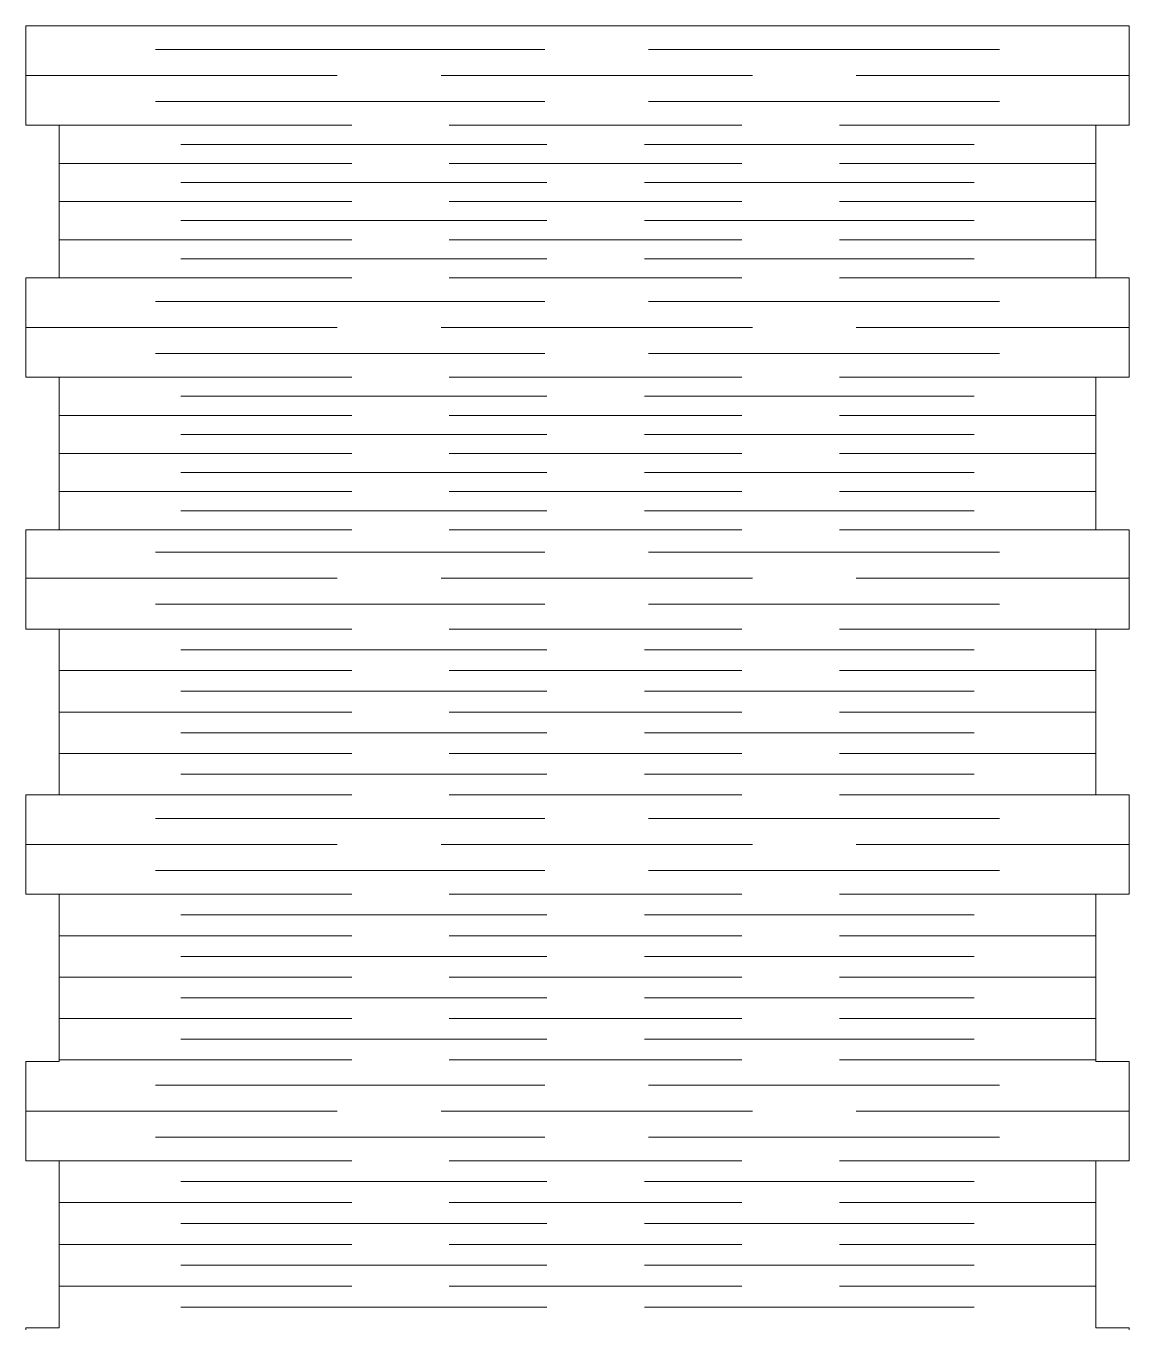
# Model space of a CAD drawing. Header units: millimetres. Extents: x -459 to 459, y -512 to 512.
# Drawn here: x -253.5 to -153.5, y 391.4 to 509 of the extents above; entities that cross this region are included whole.
import ezdxf

# ---------------------------------------------------------------- set-up
doc = ezdxf.new("R2010")
doc.units = ezdxf.units.MM
doc.header["$MEASUREMENT"] = 0
doc.layers.add('Camada 1', color=7, linetype='Continuous')

msp = doc.modelspace()

# ---------------------------------------------------------------- linework, layer by layer
at = {"layer": 'Camada 1', "color": 250, "lineweight": 20}
msp.add_open_spline([(-250.4507, 430.2276), (-250.4507, 430.2276), (-250.4507, 415.0673), (-250.4507, 415.0673), (-250.4507, 415.0673), (-250.4507, 415.0673), (-253.4507, 415.0673), (-253.4507, 415.0673), (-253.4507, 415.0673), (-253.4507, 415.0673), (-253.4507, 406.0574), (-253.4507, 406.0574), (-253.4507, 406.0574), (-253.4507, 406.0574), (-250.4507, 406.0574), (-250.4507, 406.0574), (-250.4507, 406.0574), (-250.4507, 406.0574), (-250.4507, 390.8971), (-250.4507, 390.8971), (-250.4507, 390.8971), (-250.4507, 390.8971), (-253.4507, 390.8971), (-253.4507, 390.8971), (-253.4507, 390.8971), (-253.4507, 390.8971), (-253.4507, 381.8873), (-253.4507, 381.8873), (-253.4507, 381.8873), (-253.4507, 381.8873), (-250.4507, 381.8873), (-250.4507, 381.8873), (-250.4507, 381.8873), (-250.4507, 381.8873), (-250.4507, 366.7269), (-250.4507, 366.7269), (-250.4507, 366.7269), (-250.4507, 366.7269), (-253.4507, 366.7269), (-253.4507, 366.7269), (-253.4507, 366.7269), (-253.4507, 366.7269), (-253.4507, 357.7171), (-253.4507, 357.7171), (-253.4507, 357.7171), (-253.4507, 357.7171), (-250.4507, 357.7171), (-250.4507, 357.7171), (-250.4507, 357.7171), (-250.4507, 357.7171), (-250.4507, 342.5567), (-250.4507, 342.5567), (-250.4507, 342.5567), (-250.4507, 342.5567), (-253.4507, 342.5567), (-253.4507, 342.5567), (-253.4507, 342.5567), (-253.4507, 342.5567), (-253.4507, 333.5469), (-253.4507, 333.5469), (-253.4507, 333.5469), (-253.4507, 333.5469), (-250.4507, 333.5469), (-250.4507, 333.5469), (-250.4507, 333.5469), (-250.4507, 333.5469), (-250.4507, 318.5172), (-250.4507, 318.5172), (-250.4507, 318.5172), (-250.4507, 318.5172), (-253.4507, 318.5172), (-253.4507, 318.5172), (-253.4507, 318.5172), (-253.4507, 318.5172), (-253.4507, 309.5116), (-253.4507, 309.5116), (-253.4507, 309.5116), (-253.4507, 309.5116), (-250.4507, 309.5116), (-250.4507, 309.5116), (-250.4507, 309.5116), (-250.4507, 309.5116), (-250.4507, 300.6876), (-250.4507, 300.6876), (-250.4507, 300.6876), (-250.4507, 300.6876), (-253.4507, 300.6876), (-253.4507, 300.6876), (-253.4507, 300.6876), (-253.4507, 300.6876), (-253.4507, 291.682), (-253.4507, 291.682), (-253.4507, 291.682), (-253.4507, 291.682), (-250.4507, 291.682), (-250.4507, 291.682), (-250.4507, 291.682), (-250.4507, 291.682), (-250.4507, 282.8579), (-250.4507, 282.8579), (-250.4507, 282.8579), (-250.4507, 282.8579), (-253.4507, 282.8579), (-253.4507, 282.8579), (-253.4507, 282.8579), (-253.4507, 282.8579), (-253.4507, 273.8523), (-253.4507, 273.8523), (-253.4507, 273.8523), (-253.4507, 273.8523), (-153.4507, 273.8523), (-153.4507, 273.8523), (-153.4507, 273.8523), (-153.4507, 273.8523), (-153.4507, 282.8579), (-153.4507, 282.8579), (-153.4507, 282.8579), (-153.4507, 282.8579), (-156.4507, 282.8579), (-156.4507, 282.8579), (-156.4507, 282.8579), (-156.4507, 282.8579), (-156.4507, 291.682), (-156.4507, 291.682), (-156.4507, 291.682), (-156.4507, 291.682), (-153.4507, 291.682), (-153.4507, 291.682), (-153.4507, 291.682), (-153.4507, 291.682), (-153.4507, 300.6876), (-153.4507, 300.6876), (-153.4507, 300.6876), (-153.4507, 300.6876), (-156.4507, 300.6876), (-156.4507, 300.6876), (-156.4507, 300.6876), (-156.4507, 300.6876), (-156.4507, 309.5116), (-156.4507, 309.5116), (-156.4507, 309.5116), (-156.4507, 309.5116), (-153.4507, 309.5116), (-153.4507, 309.5116), (-153.4507, 309.5116), (-153.4507, 309.5116), (-153.4507, 318.5172), (-153.4507, 318.5172), (-153.4507, 318.5172), (-153.4507, 318.5172), (-156.4507, 318.5172), (-156.4507, 318.5172), (-156.4507, 318.5172), (-156.4507, 318.5172), (-156.4507, 333.5469), (-156.4507, 333.5469), (-156.4507, 333.5469), (-156.4507, 333.5469), (-153.4507, 333.5469), (-153.4507, 333.5469), (-153.4507, 333.5469), (-153.4507, 333.5469), (-153.4507, 342.5567), (-153.4507, 342.5567), (-153.4507, 342.5567), (-153.4507, 342.5567), (-156.4507, 342.5567), (-156.4507, 342.5567), (-156.4507, 342.5567), (-156.4507, 342.5567), (-156.4507, 357.7171), (-156.4507, 357.7171), (-156.4507, 357.7171), (-156.4507, 357.7171), (-153.4507, 357.7171), (-153.4507, 357.7171), (-153.4507, 357.7171), (-153.4507, 357.7171), (-153.4507, 366.7269), (-153.4507, 366.7269), (-153.4507, 366.7269), (-153.4507, 366.7269), (-156.4507, 366.7269), (-156.4507, 366.7269), (-156.4507, 366.7269), (-156.4507, 366.7269), (-156.4507, 381.8873), (-156.4507, 381.8873), (-156.4507, 381.8873), (-156.4507, 381.8873), (-153.4507, 381.8873), (-153.4507, 381.8873), (-153.4507, 381.8873), (-153.4507, 381.8873), (-153.4507, 390.8971), (-153.4507, 390.8971), (-153.4507, 390.8971), (-153.4507, 390.8971), (-156.4507, 390.8971), (-156.4507, 390.8971), (-156.4507, 390.8971), (-156.4507, 390.8971), (-156.4507, 406.0574), (-156.4507, 406.0574), (-156.4507, 406.0574), (-156.4507, 406.0574), (-153.4507, 406.0574), (-153.4507, 406.0574), (-153.4507, 406.0574), (-153.4507, 406.0574), (-153.4507, 415.0673), (-153.4507, 415.0673), (-153.4507, 415.0673), (-153.4507, 415.0673), (-156.4507, 415.0673), (-156.4507, 415.0673), (-156.4507, 415.0673), (-156.4507, 415.0673), (-156.4507, 430.2276), (-156.4507, 430.2276), (-156.4507, 430.2276), (-156.4507, 430.2276), (-153.4507, 430.2276), (-153.4507, 430.2276), (-153.4507, 430.2276), (-153.4507, 430.2276), (-153.4507, 439.2375), (-153.4507, 439.2375), (-153.4507, 439.2375), (-153.4507, 439.2375), (-156.4507, 439.2375), (-156.4507, 439.2375), (-156.4507, 439.2375), (-156.4507, 439.2375), (-156.4507, 454.2671), (-156.4507, 454.2671), (-156.4507, 454.2671), (-156.4507, 454.2671), (-153.4507, 454.2671), (-153.4507, 454.2671), (-153.4507, 454.2671), (-153.4507, 454.2671), (-153.4507, 463.2764), (-153.4507, 463.2764), (-153.4507, 463.2764), (-153.4507, 463.2764), (-156.4507, 463.2764), (-156.4507, 463.2764), (-156.4507, 463.2764), (-156.4507, 463.2764), (-156.4507, 477.115), (-156.4507, 477.115), (-156.4507, 477.115), (-156.4507, 477.115), (-153.4507, 477.115), (-153.4507, 477.115), (-153.4507, 477.115), (-153.4507, 477.115), (-153.4507, 486.1243), (-153.4507, 486.1243), (-153.4507, 486.1243), (-153.4507, 486.1243), (-156.4507, 486.1243), (-156.4507, 486.1243), (-156.4507, 486.1243), (-156.4507, 486.1243), (-156.4507, 499.9629), (-156.4507, 499.9629), (-156.4507, 499.9629), (-156.4507, 499.9629), (-153.4507, 499.9629), (-153.4507, 499.9629), (-153.4507, 499.9629), (-153.4507, 499.9629), (-153.4507, 508.9721), (-153.4507, 508.9721), (-153.4507, 508.9721), (-153.4507, 508.9721), (-253.4507, 508.9721), (-253.4507, 508.9721), (-253.4507, 508.9721), (-253.4507, 508.9721), (-253.4507, 499.9629), (-253.4507, 499.9629), (-253.4507, 499.9629), (-253.4507, 499.9629), (-250.4507, 499.9629), (-250.4507, 499.9629), (-250.4507, 499.9629), (-250.4507, 499.9629), (-250.4507, 486.1243), (-250.4507, 486.1243), (-250.4507, 486.1243), (-250.4507, 486.1243), (-253.4507, 486.1243), (-253.4507, 486.1243), (-253.4507, 486.1243), (-253.4507, 486.1243), (-253.4507, 477.115), (-253.4507, 477.115), (-253.4507, 477.115), (-253.4507, 477.115), (-250.4507, 477.115), (-250.4507, 477.115), (-250.4507, 477.115), (-250.4507, 477.115), (-250.4507, 463.2764), (-250.4507, 463.2764), (-250.4507, 463.2764), (-250.4507, 463.2764), (-253.4507, 463.2764), (-253.4507, 463.2764), (-253.4507, 463.2764), (-253.4507, 463.2764), (-253.4507, 454.2671), (-253.4507, 454.2671), (-253.4507, 454.2671), (-253.4507, 454.2671), (-250.4507, 454.2671), (-250.4507, 454.2671), (-250.4507, 454.2671), (-250.4507, 454.2671), (-250.4507, 439.2375), (-250.4507, 439.2375), (-250.4507, 439.2375), (-250.4507, 439.2375), (-253.4507, 439.2375), (-253.4507, 439.2375), (-253.4507, 439.2375), (-253.4507, 439.2375), (-253.4507, 430.2276), (-253.4507, 430.2276), (-253.4507, 430.2276), (-253.4507, 430.2276), (-250.4507, 430.2276), (-250.4507, 430.2276)], degree=3, knots=[0, 0, 0, 0, 0.01176471, 0.01176471, 0.01176471, 0.01176471, 0.02352941, 0.02352941, 0.02352941, 0.02352941, 0.03529412, 0.03529412, 0.03529412, 0.03529412, 0.04705882, 0.04705882, 0.04705882, 0.04705882, 0.05882353, 0.05882353, 0.05882353, 0.05882353, 0.07058824, 0.07058824, 0.07058824, 0.07058824, 0.08235294, 0.08235294, 0.08235294, 0.08235294, 0.09411765, 0.09411765, 0.09411765, 0.09411765, 0.10588235, 0.10588235, 0.10588235, 0.10588235, 0.11764706, 0.11764706, 0.11764706, 0.11764706, 0.12941176, 0.12941176, 0.12941176, 0.12941176, 0.14117647, 0.14117647, 0.14117647, 0.14117647, 0.15294118, 0.15294118, 0.15294118, 0.15294118, 0.16470588, 0.16470588, 0.16470588, 0.16470588, 0.17647059, 0.17647059, 0.17647059, 0.17647059, 0.18823529, 0.18823529, 0.18823529, 0.18823529, 0.2, 0.2, 0.2, 0.2, 0.21176471, 0.21176471, 0.21176471, 0.21176471, 0.22352941, 0.22352941, 0.22352941, 0.22352941, 0.23529412, 0.23529412, 0.23529412, 0.23529412, 0.24705882, 0.24705882, 0.24705882, 0.24705882, 0.25882353, 0.25882353, 0.25882353, 0.25882353, 0.27058824, 0.27058824, 0.27058824, 0.27058824, 0.28235294, 0.28235294, 0.28235294, 0.28235294, 0.29411765, 0.29411765, 0.29411765, 0.29411765, 0.30588235, 0.30588235, 0.30588235, 0.30588235, 0.31764706, 0.31764706, 0.31764706, 0.31764706, 0.32941176, 0.32941176, 0.32941176, 0.32941176, 0.34117647, 0.34117647, 0.34117647, 0.34117647, 0.35294118, 0.35294118, 0.35294118, 0.35294118, 0.36470588, 0.36470588, 0.36470588, 0.36470588, 0.37647059, 0.37647059, 0.37647059, 0.37647059, 0.38823529, 0.38823529, 0.38823529, 0.38823529, 0.4, 0.4, 0.4, 0.4, 0.41176471, 0.41176471, 0.41176471, 0.41176471, 0.42352941, 0.42352941, 0.42352941, 0.42352941, 0.43529412, 0.43529412, 0.43529412, 0.43529412, 0.44705882, 0.44705882, 0.44705882, 0.44705882, 0.45882353, 0.45882353, 0.45882353, 0.45882353, 0.47058824, 0.47058824, 0.47058824, 0.47058824, 0.48235294, 0.48235294, 0.48235294, 0.48235294, 0.49411765, 0.49411765, 0.49411765, 0.49411765, 0.50588235, 0.50588235, 0.50588235, 0.50588235, 0.51764706, 0.51764706, 0.51764706, 0.51764706, 0.52941176, 0.52941176, 0.52941176, 0.52941176, 0.54117647, 0.54117647, 0.54117647, 0.54117647, 0.55294118, 0.55294118, 0.55294118, 0.55294118, 0.56470588, 0.56470588, 0.56470588, 0.56470588, 0.57647059, 0.57647059, 0.57647059, 0.57647059, 0.58823529, 0.58823529, 0.58823529, 0.58823529, 0.6, 0.6, 0.6, 0.6, 0.61176471, 0.61176471, 0.61176471, 0.61176471, 0.62352941, 0.62352941, 0.62352941, 0.62352941, 0.63529412, 0.63529412, 0.63529412, 0.63529412, 0.64705882, 0.64705882, 0.64705882, 0.64705882, 0.65882353, 0.65882353, 0.65882353, 0.65882353, 0.67058824, 0.67058824, 0.67058824, 0.67058824, 0.68235294, 0.68235294, 0.68235294, 0.68235294, 0.69411765, 0.69411765, 0.69411765, 0.69411765, 0.70588235, 0.70588235, 0.70588235, 0.70588235, 0.71764706, 0.71764706, 0.71764706, 0.71764706, 0.72941176, 0.72941176, 0.72941176, 0.72941176, 0.74117647, 0.74117647, 0.74117647, 0.74117647, 0.75294118, 0.75294118, 0.75294118, 0.75294118, 0.76470588, 0.76470588, 0.76470588, 0.76470588, 0.77647059, 0.77647059, 0.77647059, 0.77647059, 0.78823529, 0.78823529, 0.78823529, 0.78823529, 0.8, 0.8, 0.8, 0.8, 0.81176471, 0.81176471, 0.81176471, 0.81176471, 0.82352941, 0.82352941, 0.82352941, 0.82352941, 0.83529412, 0.83529412, 0.83529412, 0.83529412, 0.84705882, 0.84705882, 0.84705882, 0.84705882, 0.85882353, 0.85882353, 0.85882353, 0.85882353, 0.87058824, 0.87058824, 0.87058824, 0.87058824, 0.88235294, 0.88235294, 0.88235294, 0.88235294, 0.89411765, 0.89411765, 0.89411765, 0.89411765, 0.90588235, 0.90588235, 0.90588235, 0.90588235, 0.91764706, 0.91764706, 0.91764706, 0.91764706, 0.92941176, 0.92941176, 0.92941176, 0.92941176, 0.94117647, 0.94117647, 0.94117647, 0.94117647, 0.95294118, 0.95294118, 0.95294118, 0.95294118, 0.96470588, 0.96470588, 0.96470588, 0.96470588, 0.97647059, 0.97647059, 0.97647059, 0.97647059, 1, 1, 1, 1], dxfattribs=at)
for points in [[(-241.6906, 506.8244), (-241.6906, 506.8244), (-206.4104, 506.8244), (-206.4104, 506.8244)], [(-197.0025, 506.8244), (-197.0025, 506.8244), (-165.2108, 506.8244), (-165.2108, 506.8244)], [(-253.4507, 504.4675), (-253.4507, 504.4675), (-225.2266, 504.4675), (-225.2266, 504.4675)], [(-215.8186, 504.4675), (-215.8186, 504.4675), (-187.5945, 504.4675), (-187.5945, 504.4675)], [(-178.1863, 504.4675), (-178.1863, 504.4675), (-153.4507, 504.4675), (-153.4507, 504.4675)], [(-241.6906, 502.1108), (-241.6906, 502.1108), (-206.4104, 502.1108), (-206.4104, 502.1108)], [(-197.0025, 502.1108), (-197.0025, 502.1108), (-165.2108, 502.1108), (-165.2108, 502.1108)], [(-250.4507, 499.9629), (-250.4507, 499.9629), (-223.92, 499.9629), (-223.92, 499.9629)], [(-215.0765, 499.9629), (-215.0765, 499.9629), (-188.5459, 499.9629), (-188.5459, 499.9629)], [(-179.7022, 499.9629), (-179.7022, 499.9629), (-156.4507, 499.9629), (-156.4507, 499.9629)], [(-239.3962, 498.2331), (-239.3962, 498.2331), (-206.2328, 498.2331), (-206.2328, 498.2331)], [(-197.3894, 498.2331), (-197.3894, 498.2331), (-167.5052, 498.2331), (-167.5052, 498.2331)], [(-250.4507, 496.5033), (-250.4507, 496.5033), (-223.92, 496.5033), (-223.92, 496.5033)], [(-215.0765, 496.5033), (-215.0765, 496.5033), (-188.5459, 496.5033), (-188.5459, 496.5033)], [(-179.7022, 496.5033), (-179.7022, 496.5033), (-156.4507, 496.5033), (-156.4507, 496.5033)], [(-239.3962, 494.7735), (-239.3962, 494.7735), (-206.2328, 494.7735), (-206.2328, 494.7735)], [(-197.3894, 494.7735), (-197.3894, 494.7735), (-167.5052, 494.7735), (-167.5052, 494.7735)], [(-250.4507, 493.0438), (-250.4507, 493.0438), (-223.92, 493.0438), (-223.92, 493.0438)], [(-215.0765, 493.0438), (-215.0765, 493.0438), (-188.5459, 493.0438), (-188.5459, 493.0438)], [(-179.7022, 493.0438), (-179.7022, 493.0438), (-156.4507, 493.0438), (-156.4507, 493.0438)], [(-239.3962, 491.3141), (-239.3962, 491.3141), (-206.2328, 491.3141), (-206.2328, 491.3141)], [(-197.3894, 491.3141), (-197.3894, 491.3141), (-167.5052, 491.3141), (-167.5052, 491.3141)], [(-250.4507, 489.584), (-250.4507, 489.584), (-223.92, 489.584), (-223.92, 489.584)], [(-215.0765, 489.584), (-215.0765, 489.584), (-188.5459, 489.584), (-188.5459, 489.584)], [(-179.7022, 489.584), (-179.7022, 489.584), (-156.4507, 489.584), (-156.4507, 489.584)], [(-239.3962, 487.8543), (-239.3962, 487.8543), (-206.2328, 487.8543), (-206.2328, 487.8543)], [(-197.3894, 487.8543), (-197.3894, 487.8543), (-167.5052, 487.8543), (-167.5052, 487.8543)], [(-250.4507, 486.1245), (-250.4507, 486.1245), (-223.92, 486.1245), (-223.92, 486.1245)], [(-215.0765, 486.1245), (-215.0765, 486.1245), (-188.5459, 486.1245), (-188.5459, 486.1245)], [(-179.7022, 486.1245), (-179.7022, 486.1245), (-156.4507, 486.1245), (-156.4507, 486.1245)], [(-241.6906, 483.9766), (-241.6906, 483.9766), (-206.4104, 483.9766), (-206.4104, 483.9766)], [(-197.0025, 483.9766), (-197.0025, 483.9766), (-165.2108, 483.9766), (-165.2108, 483.9766)], [(-253.4507, 481.6197), (-253.4507, 481.6197), (-225.2266, 481.6197), (-225.2266, 481.6197)], [(-215.8186, 481.6197), (-215.8186, 481.6197), (-187.5945, 481.6197), (-187.5945, 481.6197)], [(-178.1863, 481.6197), (-178.1863, 481.6197), (-153.4507, 481.6197), (-153.4507, 481.6197)], [(-241.6906, 479.263), (-241.6906, 479.263), (-206.4104, 479.263), (-206.4104, 479.263)], [(-197.0025, 479.263), (-197.0025, 479.263), (-165.2108, 479.263), (-165.2108, 479.263)], [(-250.4507, 477.115), (-250.4507, 477.115), (-223.92, 477.115), (-223.92, 477.115)], [(-215.0765, 477.115), (-215.0765, 477.115), (-188.5459, 477.115), (-188.5459, 477.115)], [(-179.7022, 477.115), (-179.7022, 477.115), (-156.4507, 477.115), (-156.4507, 477.115)], [(-239.3962, 475.3852), (-239.3962, 475.3852), (-206.2328, 475.3852), (-206.2328, 475.3852)], [(-197.3894, 475.3852), (-197.3894, 475.3852), (-167.5052, 475.3852), (-167.5052, 475.3852)], [(-250.4507, 473.6554), (-250.4507, 473.6554), (-223.92, 473.6554), (-223.92, 473.6554)], [(-215.0765, 473.6554), (-215.0765, 473.6554), (-188.5459, 473.6554), (-188.5459, 473.6554)], [(-179.7022, 473.6554), (-179.7022, 473.6554), (-156.4507, 473.6554), (-156.4507, 473.6554)], [(-239.3962, 471.9256), (-239.3962, 471.9256), (-206.2328, 471.9256), (-206.2328, 471.9256)], [(-197.3894, 471.9256), (-197.3894, 471.9256), (-167.5052, 471.9256), (-167.5052, 471.9256)], [(-250.4507, 470.1959), (-250.4507, 470.1959), (-223.92, 470.1959), (-223.92, 470.1959)], [(-215.0765, 470.1959), (-215.0765, 470.1959), (-188.5459, 470.1959), (-188.5459, 470.1959)], [(-179.7022, 470.1959), (-179.7022, 470.1959), (-156.4507, 470.1959), (-156.4507, 470.1959)], [(-239.3962, 468.4662), (-239.3962, 468.4662), (-206.2328, 468.4662), (-206.2328, 468.4662)], [(-197.3894, 468.4662), (-197.3894, 468.4662), (-167.5052, 468.4662), (-167.5052, 468.4662)], [(-250.4507, 466.7361), (-250.4507, 466.7361), (-223.92, 466.7361), (-223.92, 466.7361)], [(-215.0765, 466.7361), (-215.0765, 466.7361), (-188.5459, 466.7361), (-188.5459, 466.7361)], [(-179.7022, 466.7361), (-179.7022, 466.7361), (-156.4507, 466.7361), (-156.4507, 466.7361)], [(-239.3962, 465.0064), (-239.3962, 465.0064), (-206.2328, 465.0064), (-206.2328, 465.0064)], [(-197.3894, 465.0064), (-197.3894, 465.0064), (-167.5052, 465.0064), (-167.5052, 465.0064)], [(-250.4507, 463.2766), (-250.4507, 463.2766), (-223.92, 463.2766), (-223.92, 463.2766)], [(-215.0765, 463.2766), (-215.0765, 463.2766), (-188.5459, 463.2766), (-188.5459, 463.2766)], [(-179.7022, 463.2766), (-179.7022, 463.2766), (-156.4507, 463.2766), (-156.4507, 463.2766)], [(-241.6906, 461.2597), (-241.6906, 461.2597), (-206.4104, 461.2597), (-206.4104, 461.2597)], [(-197.0025, 461.2597), (-197.0025, 461.2597), (-165.2108, 461.2597), (-165.2108, 461.2597)], [(-253.4507, 458.9028), (-253.4507, 458.9028), (-225.2266, 458.9028), (-225.2266, 458.9028)], [(-215.8186, 458.9028), (-215.8186, 458.9028), (-187.5945, 458.9028), (-187.5945, 458.9028)], [(-178.1863, 458.9028), (-178.1863, 458.9028), (-153.4507, 458.9028), (-153.4507, 458.9028)], [(-241.6906, 456.5461), (-241.6906, 456.5461), (-206.4104, 456.5461), (-206.4104, 456.5461)], [(-197.0025, 456.5461), (-197.0025, 456.5461), (-165.2108, 456.5461), (-165.2108, 456.5461)], [(-250.4507, 454.2671), (-250.4507, 454.2671), (-223.92, 454.2671), (-223.92, 454.2671)], [(-215.0765, 454.2671), (-215.0765, 454.2671), (-188.5459, 454.2671), (-188.5459, 454.2671)], [(-179.7022, 454.2671), (-179.7022, 454.2671), (-156.4507, 454.2671), (-156.4507, 454.2671)], [(-239.3962, 452.3884), (-239.3962, 452.3884), (-206.2328, 452.3884), (-206.2328, 452.3884)], [(-197.3894, 452.3884), (-197.3894, 452.3884), (-167.5052, 452.3884), (-167.5052, 452.3884)], [(-250.4507, 450.5097), (-250.4507, 450.5097), (-223.92, 450.5097), (-223.92, 450.5097)], [(-215.0765, 450.5097), (-215.0765, 450.5097), (-188.5459, 450.5097), (-188.5459, 450.5097)], [(-179.7022, 450.5097), (-179.7022, 450.5097), (-156.4507, 450.5097), (-156.4507, 450.5097)], [(-239.3962, 448.6311), (-239.3962, 448.6311), (-206.2328, 448.6311), (-206.2328, 448.6311)], [(-197.3894, 448.6311), (-197.3894, 448.6311), (-167.5052, 448.6311), (-167.5052, 448.6311)], [(-250.4507, 446.7525), (-250.4507, 446.7525), (-223.92, 446.7525), (-223.92, 446.7525)], [(-215.0765, 446.7525), (-215.0765, 446.7525), (-188.5459, 446.7525), (-188.5459, 446.7525)], [(-179.7022, 446.7525), (-179.7022, 446.7525), (-156.4507, 446.7525), (-156.4507, 446.7525)], [(-239.3962, 444.8739), (-239.3962, 444.8739), (-206.2328, 444.8739), (-206.2328, 444.8739)], [(-197.3894, 444.8739), (-197.3894, 444.8739), (-167.5052, 444.8739), (-167.5052, 444.8739)], [(-250.4507, 442.9949), (-250.4507, 442.9949), (-223.92, 442.9949), (-223.92, 442.9949)], [(-215.0765, 442.9949), (-215.0765, 442.9949), (-188.5459, 442.9949), (-188.5459, 442.9949)], [(-179.7022, 442.9949), (-179.7022, 442.9949), (-156.4507, 442.9949), (-156.4507, 442.9949)], [(-239.3962, 441.1164), (-239.3962, 441.1164), (-206.2328, 441.1164), (-206.2328, 441.1164)], [(-197.3894, 441.1164), (-197.3894, 441.1164), (-167.5052, 441.1164), (-167.5052, 441.1164)], [(-250.4507, 439.2377), (-250.4507, 439.2377), (-223.92, 439.2377), (-223.92, 439.2377)], [(-215.0765, 439.2377), (-215.0765, 439.2377), (-188.5459, 439.2377), (-188.5459, 439.2377)], [(-179.7022, 439.2377), (-179.7022, 439.2377), (-156.4507, 439.2377), (-156.4507, 439.2377)], [(-241.6906, 437.0895), (-241.6906, 437.0895), (-206.4104, 437.0895), (-206.4104, 437.0895)], [(-197.0025, 437.0895), (-197.0025, 437.0895), (-165.2108, 437.0895), (-165.2108, 437.0895)], [(-253.4507, 434.7326), (-253.4507, 434.7326), (-225.2266, 434.7326), (-225.2266, 434.7326)], [(-215.8186, 434.7326), (-215.8186, 434.7326), (-187.5945, 434.7326), (-187.5945, 434.7326)], [(-178.1863, 434.7326), (-178.1863, 434.7326), (-153.4507, 434.7326), (-153.4507, 434.7326)], [(-241.6906, 432.3759), (-241.6906, 432.3759), (-206.4104, 432.3759), (-206.4104, 432.3759)], [(-197.0025, 432.3759), (-197.0025, 432.3759), (-165.2108, 432.3759), (-165.2108, 432.3759)], [(-250.4507, 430.2276), (-250.4507, 430.2276), (-223.92, 430.2276), (-223.92, 430.2276)], [(-215.0765, 430.2276), (-215.0765, 430.2276), (-188.5459, 430.2276), (-188.5459, 430.2276)], [(-179.7022, 430.2276), (-179.7022, 430.2276), (-156.4507, 430.2276), (-156.4507, 430.2276)], [(-239.3962, 428.3489), (-239.3962, 428.3489), (-206.2328, 428.3489), (-206.2328, 428.3489)], [(-197.3894, 428.3489), (-197.3894, 428.3489), (-167.5052, 428.3489), (-167.5052, 428.3489)], [(-250.4507, 426.4702), (-250.4507, 426.4702), (-223.92, 426.4702), (-223.92, 426.4702)], [(-215.0765, 426.4702), (-215.0765, 426.4702), (-188.5459, 426.4702), (-188.5459, 426.4702)], [(-179.7022, 426.4702), (-179.7022, 426.4702), (-156.4507, 426.4702), (-156.4507, 426.4702)], [(-239.3962, 424.5916), (-239.3962, 424.5916), (-206.2328, 424.5916), (-206.2328, 424.5916)], [(-197.3894, 424.5916), (-197.3894, 424.5916), (-167.5052, 424.5916), (-167.5052, 424.5916)], [(-250.4507, 422.713), (-250.4507, 422.713), (-223.92, 422.713), (-223.92, 422.713)], [(-215.0765, 422.713), (-215.0765, 422.713), (-188.5459, 422.713), (-188.5459, 422.713)], [(-179.7022, 422.713), (-179.7022, 422.713), (-156.4507, 422.713), (-156.4507, 422.713)], [(-239.3962, 420.8344), (-239.3962, 420.8344), (-206.2328, 420.8344), (-206.2328, 420.8344)], [(-197.3894, 420.8344), (-197.3894, 420.8344), (-167.5052, 420.8344), (-167.5052, 420.8344)], [(-250.4507, 418.9554), (-250.4507, 418.9554), (-223.92, 418.9554), (-223.92, 418.9554)], [(-215.0765, 418.9554), (-215.0765, 418.9554), (-188.5459, 418.9554), (-188.5459, 418.9554)], [(-179.7022, 418.9554), (-179.7022, 418.9554), (-156.4507, 418.9554), (-156.4507, 418.9554)], [(-239.3962, 417.0769), (-239.3962, 417.0769), (-206.2328, 417.0769), (-206.2328, 417.0769)], [(-197.3894, 417.0769), (-197.3894, 417.0769), (-167.5052, 417.0769), (-167.5052, 417.0769)], [(-250.4507, 415.1982), (-250.4507, 415.1982), (-223.92, 415.1982), (-223.92, 415.1982)], [(-215.0765, 415.1982), (-215.0765, 415.1982), (-188.5459, 415.1982), (-188.5459, 415.1982)], [(-179.7022, 415.1982), (-179.7022, 415.1982), (-156.4507, 415.1982), (-156.4507, 415.1982)], [(-241.6906, 412.9193), (-241.6906, 412.9193), (-206.4104, 412.9193), (-206.4104, 412.9193)], [(-197.0025, 412.9193), (-197.0025, 412.9193), (-165.2108, 412.9193), (-165.2108, 412.9193)], [(-253.4507, 410.5624), (-253.4507, 410.5624), (-225.2266, 410.5624), (-225.2266, 410.5624)], [(-215.8186, 410.5624), (-215.8186, 410.5624), (-187.5945, 410.5624), (-187.5945, 410.5624)], [(-178.1863, 410.5624), (-178.1863, 410.5624), (-153.4507, 410.5624), (-153.4507, 410.5624)], [(-241.6906, 408.2057), (-241.6906, 408.2057), (-206.4104, 408.2057), (-206.4104, 408.2057)], [(-197.0025, 408.2057), (-197.0025, 408.2057), (-165.2108, 408.2057), (-165.2108, 408.2057)], [(-250.4507, 406.0572), (-250.4507, 406.0572), (-223.92, 406.0572), (-223.92, 406.0572)], [(-215.0765, 406.0572), (-215.0765, 406.0572), (-188.5459, 406.0572), (-188.5459, 406.0572)], [(-179.7022, 406.0572), (-179.7022, 406.0572), (-156.4507, 406.0572), (-156.4507, 406.0572)], [(-239.3962, 404.1622), (-239.3962, 404.1622), (-206.2328, 404.1622), (-206.2328, 404.1622)], [(-197.3894, 404.1622), (-197.3894, 404.1622), (-167.5052, 404.1622), (-167.5052, 404.1622)], [(-250.4507, 402.2671), (-250.4507, 402.2671), (-223.92, 402.2671), (-223.92, 402.2671)], [(-215.0765, 402.2671), (-215.0765, 402.2671), (-188.5459, 402.2671), (-188.5459, 402.2671)], [(-179.7022, 402.2671), (-179.7022, 402.2671), (-156.4507, 402.2671), (-156.4507, 402.2671)], [(-239.3962, 400.3723), (-239.3962, 400.3723), (-206.2328, 400.3723), (-206.2328, 400.3723)], [(-197.3894, 400.3723), (-197.3894, 400.3723), (-167.5052, 400.3723), (-167.5052, 400.3723)], [(-250.4507, 398.4773), (-250.4507, 398.4773), (-223.92, 398.4773), (-223.92, 398.4773)], [(-215.0765, 398.4773), (-215.0765, 398.4773), (-188.5459, 398.4773), (-188.5459, 398.4773)], [(-179.7022, 398.4773), (-179.7022, 398.4773), (-156.4507, 398.4773), (-156.4507, 398.4773)], [(-239.3962, 396.5824), (-239.3962, 396.5824), (-206.2328, 396.5824), (-206.2328, 396.5824)], [(-197.3894, 396.5824), (-197.3894, 396.5824), (-167.5052, 396.5824), (-167.5052, 396.5824)], [(-250.4507, 394.6871), (-250.4507, 394.6871), (-223.92, 394.6871), (-223.92, 394.6871)], [(-215.0765, 394.6871), (-215.0765, 394.6871), (-188.5459, 394.6871), (-188.5459, 394.6871)], [(-179.7022, 394.6871), (-179.7022, 394.6871), (-156.4507, 394.6871), (-156.4507, 394.6871)], [(-239.3962, 392.7923), (-239.3962, 392.7923), (-206.2328, 392.7923), (-206.2328, 392.7923)], [(-197.3894, 392.7923), (-197.3894, 392.7923), (-167.5052, 392.7923), (-167.5052, 392.7923)]]:
    msp.add_open_spline(points, degree=3, dxfattribs=at)

doc.saveas('drawing.dxf')
